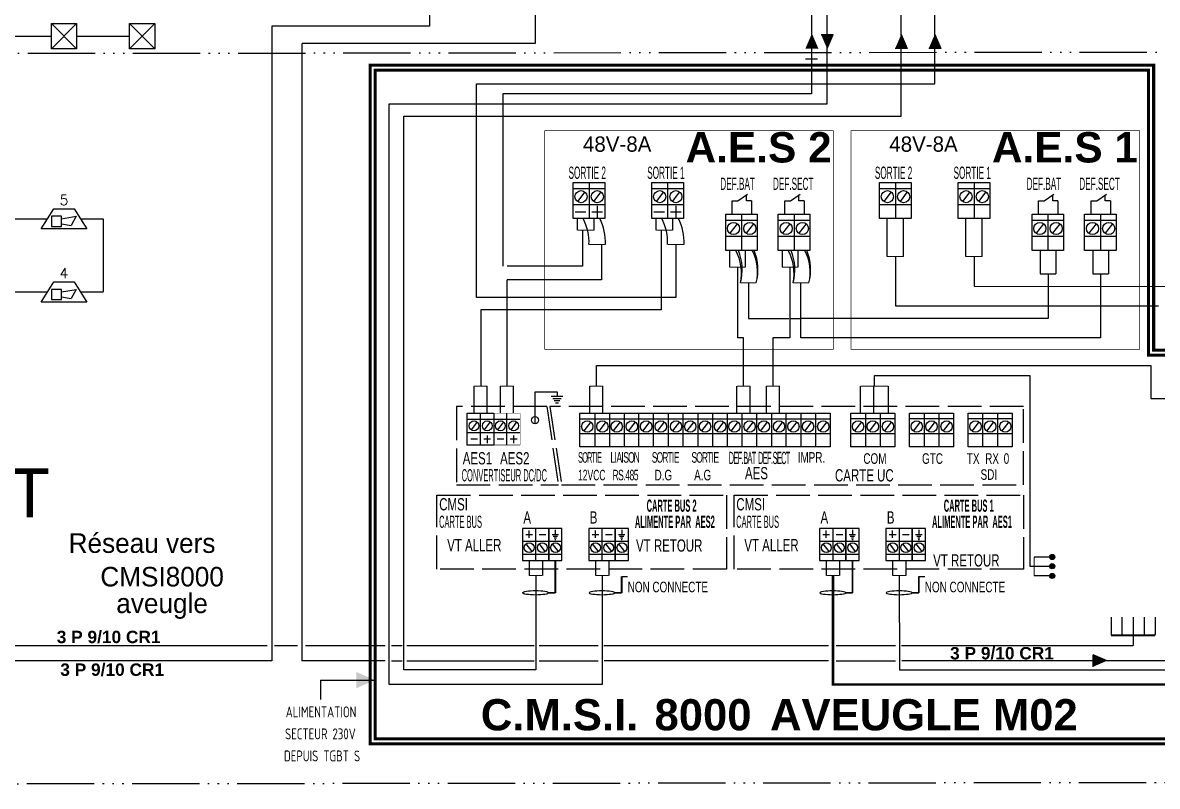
# Model space of a CAD drawing. Header units: millimetres. Extents: x 3366 to 4352, y -3415 to -2128.
# Drawn here: x 3796.2 to 3998.4, y -3415.1 to -3279 of the extents above; entities that cross this region are included whole.
import ezdxf
from ezdxf.enums import TextEntityAlignment as Align

# ---------------------------------------------------------------- set-up
doc = ezdxf.new("R2010")
doc.units = ezdxf.units.MM
for name, pattern in [('ACAD_ISO02W100', [15, 12, -3]), ('ACAD_ISO06W100', [37.5, 24, -3, 0.5, -3, 0.5, -3, 0.5, -3]), ('CACHE2', [4.7625, 3.175, -1.5875])]:
    doc.linetypes.add(name, pattern=pattern)
for name, color, linetype in [('JCC-ADRESSAGE', 6, 'Continuous'), ('JCC-ALARME GENERALE SELECTIVE', 3, 'Continuous'), ('JCC-CABLE1', 90, 'CABLE1'), ('JCC-CABLE3', 4, 'CABLE3'), ('JCC-CABLE7', 5, 'CABLE7'), ('JCC-FENETRE', 7, 'Continuous'), ('JCC-SYNOPTIQUE', 7, 'ACAD_ISO06W100')]:
    doc.layers.add(name, color=color, linetype=linetype)
doc.layers.add('JCC-DIFFUSEUR SONORE', color=3, linetype='Continuous', lineweight=25)
doc.styles.add('CABLE', font='isocp.shx')
doc.styles.add('JOHNSON', font='')
doc.styles.add('TEXTE', font='romans.shx')
doc.styles.get('JOHNSON').set_extended_font_data('Arial', bold=True)
doc.linetypes.add('CABLE1', pattern='A,3,-0.2,["/",Standard,S=1,R=0,X=0,Y=-0.5],-0.9', length=4.1)
doc.linetypes.add('CABLE3', pattern='A,3,-0.3,["*",Standard,S=1,R=0,X=0,Y=-0.5],-1', length=4.3)
doc.linetypes.add('CABLE7', pattern='A,3,-0.3,["+",Standard,S=1,R=0,X=0,Y=-0.5],-1', length=4.3)

# ---------------------------------------------------------------- blocks, each defined once
blk = doc.blocks.new('avsu')
for p, q in [((-4.5, -2), (-2, 2)), ((-0.48, 0), (2.43, 0.51)), ((2.43, 0.51), (1.4, -1.33)), ((2, 2), (4.5, -2)), ((-0.48, -1), (1.4, -1.33))]:
    blk.add_line(p, q)
blk.add_lwpolyline([(-2.48, -1.5), (-0.48, -1.5), (-0.48, 0.5), (-2.48, 0.5)], close=True)
for points in [[(-2, 2), (2, 2)], [(4.5, -2), (-4.5, -2)]]:
    blk.add_lwpolyline(points)
at = {"flags": 1}
for tag, p in [('SURVEILLANCE', (1.17, 7.79)), ('SYMB_GRAPH', (0.72, 6.62)), ('SYMB_VIC', (0, 3.98)), ('SYMB_VISIODEF', (-0.02, 1.29)), ('MODULE', (0.39, 1.29)), ('ADRESSE', (-0.02, -1.46)), ('METIER', (-1.67, -3.65)), ('VARIANTE', (-0.02, -8.71)), ('CENTRALE', (-0.3, -10.37)), ('POSITION', (0.86, -9.44)), ('TYPE', (0.68, -10.99))]:
    blk.add_attdef(tag, text='', height=2.5, dxfattribs=at).set_placement(p, align=Align.CENTER)
for tag, p in [('LIBELLE', (-0.02, 3.04)), ('LIBELLEZONE', (-0.02, -5.46))]:
    blk.add_attdef(tag, text='', height=2.5).set_placement(p, align=Align.CENTER)
blk = doc.blocks.new('alarme générale selective')
at = {"layer": 'JCC-ALARME GENERALE SELECTIVE', "color": 0}
for p, q in [((2.5, -2.5), (-2.5, 2.5)), ((-2.5, -2.5), (2.5, 2.5))]:
    blk.add_line(p, q, dxfattribs=at)
blk.add_lwpolyline([(-2.5, 2.5), (2.5, 2.5), (2.5, -2.5), (-2.5, -2.5)], close=True, dxfattribs=at)
at = {"layer": 'JCC-ADRESSAGE', "style": 'TEXTE'}
blk.add_attdef('ADRESSE', text='', height=3, dxfattribs=at).set_placement((0, 5), align=Align.MIDDLE)

msp = doc.modelspace()

# ---------------------------------------------------------------- hatches: boundary and pattern name
h = msp.add_hatch(color=30)
edge = h.paths.add_edge_path()
edge.add_arc((3979.71, -3374.23), 0.463, 0, 360)
h = msp.add_hatch(color=30)
edge = h.paths.add_edge_path()
edge.add_arc((3979.71, -3375.87), 0.463, 0, 360)
h = msp.add_hatch(color=30)
edge = h.paths.add_edge_path()
edge.add_arc((3979.71, -3377.6), 0.463, 0, 360)
msp.add_hatch(color=65).paths.add_polyline_path([(3989.48, -3392.72), (3986.99, -3391.65), (3986.99, -3393.8)])
at = {"layer": 'JCC-CABLE1'}
msp.add_hatch(color=256, dxfattribs=at).paths.add_polyline_path([(3936.8, -3281.08), (3935.72, -3283.57), (3937.87, -3283.57)])
at = {"layer": 'JCC-CABLE1', "linetype": 'ByBlock'}
msp.add_hatch(color=1, dxfattribs=at).paths.add_polyline_path([(3958.76, -3281.08), (3957.69, -3283.57), (3959.83, -3283.57)])
at = {"layer": 'JCC-CABLE3', "linetype": 'ByBlock'}
for points in [[(3939.58, -3283.57), (3940.66, -3281.08), (3938.51, -3281.08)], [(3952.79, -3281.08), (3951.71, -3283.57), (3953.86, -3283.57)]]:
    msp.add_hatch(color=256, dxfattribs=at).paths.add_polyline_path(points)
at = {"layer": 'JCC-CABLE7', "linetype": 'ByBlock'}
msp.add_hatch(color=256, dxfattribs=at).paths.add_polyline_path([(3859.02, -3396.18), (3855.67, -3394.73), (3855.67, -3397.63)])

# ---------------------------------------------------------------- linework, layer by layer
at = {"color": 65}
for p, q in [((3840.61, -3279.58), (3840.59, -3392.72)), ((3868.71, -3279.58), (3840.61, -3279.58)), ((3845.98, -3282.67), (3845.98, -3392.72)), ((3840.59, -3392.72), (3755.38, -3392.72)), ((3860.82, -3392.72), (3845.98, -3392.72)), ((3939.81, -3392.72), (3899.86, -3392.72)), ((4012.95, -3392.72), (3952.93, -3392.72)), ((3989.48, -3392.72), (3986.99, -3391.65)), ((3986.99, -3393.8), (3986.99, -3391.65))]:
    msp.add_line(p, q, dxfattribs=at)
at = {"color": 8}
for p, q in [((3897.15, -3307.44), (3897.15, -3313.89)), ((3911.16, -3307.44), (3911.16, -3313.89)), ((3951.75, -3307.44), (3951.75, -3313.89)), ((3965.77, -3307.44), (3965.77, -3313.89)), ((3894.34, -3308.52), (3899.96, -3308.52)), ((3896.38, -3309.12), (3895.08, -3310.84)), ((3899.28, -3309.12), (3897.97, -3310.84)), ((3908.35, -3308.52), (3913.98, -3308.52)), ((3910.4, -3309.12), (3909.09, -3310.84)), ((3913.29, -3309.12), (3911.99, -3310.84)), ((3948.94, -3308.52), (3954.56, -3308.52)), ((3950.98, -3309.12), (3949.68, -3310.84)), ((3953.88, -3309.12), (3952.58, -3310.84)), ((3962.96, -3308.52), (3968.58, -3308.52)), ((3965, -3309.12), (3963.7, -3310.84)), ((3967.9, -3309.12), (3966.59, -3310.84)), ((3899.96, -3311.42), (3894.34, -3311.42)), ((3898.62, -3311.6), (3898.62, -3313.76)), ((3913.98, -3311.42), (3908.35, -3311.42)), ((3912.63, -3311.6), (3912.63, -3313.76)), ((3954.56, -3311.42), (3948.94, -3311.42)), ((3968.58, -3311.42), (3962.96, -3311.42)), ((3894.71, -3312.67), (3896.61, -3312.67)), ((3897.67, -3312.68), (3899.56, -3312.68)), ((3908.73, -3312.67), (3910.62, -3312.67)), ((3911.69, -3312.68), (3913.58, -3312.68)), ((3921.51, -3314.19), (3927.13, -3314.19)), ((3924.32, -3313.12), (3924.32, -3319.57)), ((3930.89, -3314.19), (3936.51, -3314.19)), ((3933.7, -3313.12), (3933.7, -3319.57)), ((3976.11, -3314.19), (3981.74, -3314.19)), ((3978.92, -3313.12), (3978.92, -3319.57)), ((3985.49, -3314.19), (3991.11, -3314.19)), ((3988.3, -3313.12), (3988.3, -3319.57)), ((3923.56, -3314.8), (3922.25, -3316.51)), ((3926.45, -3314.8), (3925.15, -3316.51)), ((3932.93, -3314.8), (3931.63, -3316.51)), ((3935.83, -3314.8), (3934.52, -3316.51)), ((3978.16, -3314.8), (3976.85, -3316.51)), ((3981.05, -3314.8), (3979.75, -3316.51)), ((3987.53, -3314.8), (3986.23, -3316.51)), ((3990.43, -3314.8), (3989.13, -3316.51)), ((3927.13, -3317.1), (3921.51, -3317.1)), ((3936.51, -3317.1), (3930.89, -3317.1)), ((3981.74, -3317.1), (3976.11, -3317.1)), ((3991.11, -3317.1), (3985.49, -3317.1)), ((3887.53, -3350.46), (3887.53, -3344.79)), ((3887.53, -3344.79), (3891.45, -3344.79)), ((3891.45, -3344.79), (3891.45, -3345.55)), ((3890.43, -3345.55), (3892.46, -3345.55)), ((3890.69, -3345.94), (3892.21, -3345.94)), ((3890.94, -3346.34), (3891.96, -3346.34)), ((3891.2, -3346.74), (3891.7, -3346.74)), ((3877.81, -3354.27), (3877.81, -3348.58)), ((3882.52, -3354.27), (3882.52, -3348.58)), ((3895.54, -3348.58), (3940.14, -3348.58)), ((3898.16, -3348.58), (3898.16, -3354.6)), ((3903.41, -3348.58), (3903.41, -3354.6)), ((3911.28, -3348.58), (3911.28, -3354.6)), ((3919.15, -3348.58), (3919.15, -3354.6)), ((3924.4, -3348.58), (3924.4, -3354.6)), ((3929.65, -3348.58), (3929.65, -3354.6)), ((3937.52, -3348.58), (3937.52, -3354.6)), ((3949.05, -3348.58), (3949.05, -3354.6)), ((3959.51, -3348.58), (3959.51, -3354.6)), ((3969.97, -3348.58), (3969.97, -3354.6)), ((3875.46, -3349.67), (3884.87, -3349.67)), ((3877.19, -3350.15), (3876.13, -3351.54)), ((3879.54, -3350.15), (3878.49, -3351.54)), ((3881.89, -3350.15), (3880.84, -3351.54)), ((3884.24, -3350.15), (3883.19, -3351.54)), ((3895.54, -3349.58), (3940.14, -3349.58)), ((3897.45, -3350.15), (3896.23, -3351.75)), ((3900.15, -3350.15), (3898.93, -3351.75)), ((3902.69, -3350.15), (3901.48, -3351.75)), ((3905.4, -3350.15), (3904.18, -3351.75)), ((3907.94, -3350.15), (3906.72, -3351.75)), ((3910.56, -3350.15), (3909.35, -3351.75)), ((3913.27, -3350.15), (3912.05, -3351.75)), ((3915.81, -3350.15), (3914.6, -3351.75)), ((3918.44, -3350.15), (3917.22, -3351.75)), ((3921.14, -3350.15), (3919.92, -3351.75)), ((3923.68, -3350.15), (3922.47, -3351.75)), ((3926.39, -3350.15), (3925.17, -3351.75)), ((3928.93, -3350.15), (3927.71, -3351.75)), ((3931.63, -3350.15), (3930.42, -3351.75)), ((3934.18, -3350.15), (3932.96, -3351.75)), ((3936.8, -3350.15), (3935.59, -3351.75)), ((3939.51, -3350.15), (3938.29, -3351.75)), ((3951.67, -3349.58), (3943.8, -3349.58)), ((3945.71, -3350.15), (3944.49, -3351.75)), ((3948.33, -3350.15), (3947.12, -3351.75)), ((3951.04, -3350.15), (3949.82, -3351.75)), ((3962.13, -3349.58), (3954.26, -3349.58)), ((3956.17, -3350.15), (3954.96, -3351.75)), ((3958.8, -3350.15), (3957.58, -3351.75)), ((3961.5, -3350.15), (3960.28, -3351.75)), ((3972.6, -3349.58), (3964.73, -3349.58)), ((3966.63, -3350.15), (3965.42, -3351.75)), ((3969.26, -3350.15), (3968.04, -3351.75)), ((3971.96, -3350.15), (3970.74, -3351.75)), ((3875.46, -3352.01), (3884.87, -3352.01)), ((3879.02, -3352.57), (3879.02, -3353.94)), ((3883.72, -3352.57), (3883.72, -3353.94)), ((3940.14, -3352.29), (3895.54, -3352.29)), ((3951.67, -3352.29), (3943.8, -3352.29)), ((3962.13, -3352.29), (3954.26, -3352.29)), ((3972.6, -3352.29), (3964.73, -3352.29)), ((3876.07, -3353.17), (3877.27, -3353.17)), ((3878.42, -3353.17), (3879.62, -3353.17)), ((3880.77, -3353.17), (3881.97, -3353.17)), ((3883.12, -3353.17), (3884.32, -3353.17)), ((3887.63, -3369.13), (3887.63, -3374.82)), ((3899.46, -3369.13), (3899.46, -3374.82)), ((3940.59, -3369.13), (3940.59, -3374.82)), ((3952.42, -3369.13), (3952.42, -3374.82)), ((3885.89, -3370.24), (3887.08, -3370.24)), ((3886.49, -3370.83), (3886.49, -3369.47)), ((3888.24, -3370.24), (3889.43, -3370.24)), ((3890.57, -3370.24), (3891.72, -3370.24)), ((3890.76, -3370.53), (3891.53, -3370.53)), ((3890.95, -3370.83), (3891.34, -3370.83)), ((3891.05, -3371.13), (3891.25, -3371.13)), ((3891.14, -3369.37), (3891.14, -3370.24)), ((3897.72, -3370.24), (3898.91, -3370.24)), ((3898.31, -3370.83), (3898.31, -3369.47)), ((3900.07, -3370.24), (3901.26, -3370.24)), ((3902.4, -3370.24), (3903.54, -3370.24)), ((3902.59, -3370.53), (3903.35, -3370.53)), ((3902.78, -3370.83), (3903.16, -3370.83)), ((3902.87, -3371.13), (3903.08, -3371.13)), ((3902.97, -3369.37), (3902.97, -3370.24)), ((3938.85, -3370.24), (3940.04, -3370.24)), ((3939.44, -3370.83), (3939.44, -3369.47)), ((3941.2, -3370.24), (3942.39, -3370.24)), ((3943.53, -3370.24), (3944.67, -3370.24)), ((3943.72, -3370.53), (3944.48, -3370.53)), ((3943.91, -3370.83), (3944.29, -3370.83)), ((3944, -3371.13), (3944.21, -3371.13)), ((3944.1, -3369.37), (3944.1, -3370.24)), ((3950.67, -3370.24), (3951.87, -3370.24)), ((3951.27, -3370.83), (3951.27, -3369.47)), ((3953.02, -3370.24), (3954.22, -3370.24)), ((3955.36, -3370.24), (3956.5, -3370.24)), ((3955.55, -3370.53), (3956.31, -3370.53)), ((3955.74, -3370.83), (3956.12, -3370.83)), ((3955.83, -3371.13), (3956.04, -3371.13)), ((3955.93, -3369.37), (3955.93, -3370.24)), ((3885.28, -3371.39), (3892.33, -3371.39)), ((3887.01, -3373.26), (3885.95, -3371.87)), ((3889.36, -3373.26), (3888.3, -3371.87)), ((3891.71, -3373.26), (3890.65, -3371.87)), ((3897.11, -3371.39), (3904.16, -3371.39)), ((3898.84, -3373.26), (3897.78, -3371.87)), ((3901.19, -3373.26), (3900.13, -3371.87)), ((3903.54, -3373.26), (3902.48, -3371.87)), ((3938.24, -3371.39), (3945.29, -3371.39)), ((3939.97, -3373.26), (3938.91, -3371.87)), ((3942.32, -3373.26), (3941.26, -3371.87)), ((3944.67, -3373.26), (3943.61, -3371.87)), ((3950.07, -3371.39), (3957.12, -3371.39)), ((3951.8, -3373.26), (3950.74, -3371.87)), ((3954.15, -3373.26), (3953.09, -3371.87)), ((3956.5, -3373.26), (3955.44, -3371.87)), ((3885.28, -3373.73), (3892.33, -3373.73)), ((3897.11, -3373.73), (3904.16, -3373.73)), ((3938.24, -3373.73), (3945.29, -3373.73)), ((3950.07, -3373.73), (3957.12, -3373.73))]:
    msp.add_line(p, q, dxfattribs=at)
at = {"color": 8, "linetype": 'ACAD_ISO02W100'}
for p, q in [((3923.69, -3310.71), (3925.4, -3309.51)), ((3925.19, -3310.71), (3925.19, -3309.63)), ((3933.06, -3310.71), (3934.78, -3309.51)), ((3934.57, -3310.71), (3934.57, -3309.63)), ((3978.29, -3310.71), (3980.01, -3309.51)), ((3979.79, -3310.71), (3979.79, -3309.63)), ((3987.67, -3310.71), (3989.38, -3309.51)), ((3989.17, -3310.71), (3989.17, -3309.63)), ((3922.65, -3313.12), (3922.65, -3310.71)), ((3922.65, -3310.71), (3923.69, -3310.71)), ((3926.1, -3310.71), (3925.19, -3310.71)), ((3926.1, -3310.71), (3926.1, -3313.12)), ((3932.03, -3313.12), (3932.03, -3310.71)), ((3932.03, -3310.71), (3933.06, -3310.71)), ((3935.48, -3310.71), (3934.57, -3310.71)), ((3935.48, -3310.71), (3935.48, -3313.12)), ((3977.26, -3313.12), (3977.26, -3310.71)), ((3977.26, -3310.71), (3978.29, -3310.71)), ((3980.71, -3310.71), (3979.79, -3310.71)), ((3980.71, -3310.71), (3980.71, -3313.12)), ((3986.63, -3313.12), (3986.63, -3310.71)), ((3986.63, -3310.71), (3987.67, -3310.71)), ((3990.08, -3310.71), (3989.17, -3310.71)), ((3990.08, -3310.71), (3990.08, -3313.12))]:
    msp.add_line(p, q, dxfattribs=at)
at = {"color": 5}
for p, q in [((3922.19, -3319.57), (3922.19, -3322.53)), ((3925, -3319.57), (3925, -3322.53)), ((3931.56, -3319.57), (3931.56, -3322.53)), ((3934.38, -3319.57), (3934.38, -3322.53)), ((3977.56, -3319.57), (3977.56, -3323.76)), ((3980.37, -3319.57), (3980.37, -3323.76)), ((3986.93, -3319.57), (3986.93, -3323.76)), ((3989.75, -3319.57), (3989.75, -3323.76))]:
    msp.add_line(p, q, dxfattribs=at)
at = {"color": 8, "linetype": 'ACAD_ISO02W100', "ltscale": 0.5}
msp.add_line((3889.62, -3347.39), (3891.71, -3361.38), dxfattribs=at)
at = {"color": 65}
for points in [[(3887.53, -3270.45), (3887.53, -3282.67), (3846, -3282.67)], [(3868.68, -3270.45), (3868.71, -3279.58)], [(3990.19, -3384.94), (3990.19, -3388.18)], [(3992.14, -3384.94), (3992.14, -3388.18)], [(3994.13, -3384.94), (3994.13, -3390)], [(3996.09, -3384.94), (3996.09, -3388.18)], [(3998.04, -3384.94), (3998.04, -3388.18)], [(3755.46, -3390), (3839.81, -3390)], [(3841.12, -3390), (3845.22, -3390)], [(3846.62, -3390), (3860.82, -3390)], [(3861.97, -3390), (3863.83, -3390)], [(3864.67, -3390), (3887.35, -3390)], [(3888.26, -3390), (3898.81, -3390)], [(3899.79, -3390), (3939.85, -3390)], [(3941.21, -3390), (3951.77, -3390)], [(3952.85, -3390), (3994.13, -3390)], [(3861.97, -3392.72), (3863.83, -3392.72)], [(3864.67, -3392.72), (3887.35, -3392.72)], [(3888.26, -3392.72), (3898.81, -3392.72)], [(3941.21, -3392.72), (3951.77, -3392.72)]]:
    msp.add_lwpolyline(points, dxfattribs=at)
at = {"color": 116, "linetype": 'ACAD_ISO02W100', "true_color": 0x01793d, "const_width": 0.54}
msp.add_lwpolyline([(4017.71, -3337.35), (4088.89, -3337.35), (4088.89, -3407.54), (3858.12, -3407.54), (3858.12, -3286.54), (3997.79, -3286.54), (3997.79, -3337.35), (4015.61, -3337.35)], dxfattribs=at)
at = {"const_width": 0.54}
msp.add_lwpolyline([(4088.04, -3338.25), (4087.73, -3406.64), (3859.02, -3406.64), (3859.02, -3287.44), (3996.89, -3287.44), (3996.89, -3338.25), (4088.04, -3338.25)], dxfattribs=at)
at = {"const_width": 0.109}
for points in [[(3889.25, -3337.22), (3940.68, -3337.22), (3940.68, -3298.2), (3889.25, -3298.2)], [(3943.86, -3337.22), (3995.28, -3337.22), (3995.28, -3298.2), (3943.86, -3298.2)]]:
    msp.add_lwpolyline(points, close=True, dxfattribs=at)
at = {"color": 8}
for points in [[(3894.34, -3307.44), (3899.96, -3307.44), (3899.96, -3313.89), (3894.34, -3313.89)], [(3908.35, -3307.44), (3913.98, -3307.44), (3913.98, -3313.89), (3908.35, -3313.89)], [(3948.94, -3307.44), (3954.56, -3307.44), (3954.56, -3313.89), (3948.94, -3313.89)], [(3962.96, -3307.44), (3968.58, -3307.44), (3968.58, -3313.89), (3962.96, -3313.89)], [(3921.51, -3313.12), (3927.13, -3313.12), (3927.13, -3319.57), (3921.51, -3319.57)], [(3930.89, -3313.12), (3936.51, -3313.12), (3936.51, -3319.57), (3930.89, -3319.57)], [(3976.11, -3313.12), (3981.74, -3313.12), (3981.74, -3319.57), (3976.11, -3319.57)], [(3985.49, -3313.12), (3991.11, -3313.12), (3991.11, -3319.57), (3985.49, -3319.57)], [(3875.46, -3348.58), (3880.16, -3348.58), (3880.16, -3354.27), (3875.46, -3354.27)], [(3885.28, -3374.82), (3889.98, -3374.82), (3889.98, -3369.13), (3885.28, -3369.13)], [(3897.11, -3374.82), (3901.81, -3374.82), (3901.81, -3369.13), (3897.11, -3369.13)], [(3938.24, -3374.82), (3942.94, -3374.82), (3942.94, -3369.13), (3938.24, -3369.13)], [(3950.07, -3374.82), (3954.77, -3374.82), (3954.77, -3369.13), (3950.07, -3369.13)]]:
    msp.add_lwpolyline(points, close=True, dxfattribs=at)
at = {"color": 5, "const_width": 0.18}
for points in [[(3925, -3322.53), (3922.19, -3322.53)], [(3934.38, -3322.53), (3931.56, -3322.53)], [(3924.15, -3325.36), (3926.96, -3325.36)], [(3933.52, -3325.36), (3936.33, -3325.36)], [(3925.87, -3343.75), (3923.52, -3343.75)], [(3931.12, -3343.75), (3928.77, -3343.75)]]:
    msp.add_lwpolyline(points, dxfattribs=at)
at = {"color": 5}
for points in [[(3923.59, -3322.53), (3923.59, -3335.13)], [(3932.97, -3322.53), (3932.97, -3335.13), (3929.94, -3335.13), (3929.94, -3343.75)], [(3988.34, -3323.76), (3988.34, -3335.13), (3934.93, -3335.13), (3934.93, -3325.36)], [(3978.96, -3323.76), (3978.96, -3331.69), (3935.05, -3331.69)], [(3977.56, -3323.76), (3980.37, -3323.76)], [(3986.93, -3323.76), (3989.75, -3323.76)], [(3925.55, -3325.36), (3925.55, -3331.69)], [(3925.55, -3331.69), (3932.78, -3331.69)], [(3933.13, -3331.69), (3934.77, -3331.69)], [(3924.7, -3343.75), (3924.7, -3335.13), (3923.59, -3335.13)], [(3923.52, -3348.58), (3923.52, -3343.75)], [(3925.87, -3348.58), (3925.87, -3343.75)], [(3928.77, -3348.58), (3928.77, -3343.75)], [(3931.12, -3348.58), (3931.12, -3343.75)]]:
    msp.add_lwpolyline(points, dxfattribs=at)
at = {"color": 1, "linetype": 'CACHE2', "const_width": 0.45}
msp.add_lwpolyline([(3940.64, -3377.5), (3940.64, -3396.95), (4047.67, -3396.95), (4047.67, -3342.3), (4047.67, -3342.3), (4047.67, -3332.73)], dxfattribs=at)
at = {"color": 30}
for points in [[(3898.46, -3343.75), (3898.46, -3340.09), (3997.29, -3340.09), (3997.29, -3345.96), (4044.02, -3345.96), (4044.02, -3370.21), (4041.83, -3370.21)], [(3948.03, -3343.75), (3948.03, -3341.89), (3975.72, -3341.89), (3975.72, -3375.87), (3979.71, -3375.87)], [(3897.28, -3348.58), (3897.28, -3343.75)], [(3899.63, -3348.58), (3899.63, -3343.75)], [(3945.55, -3348.58), (3945.55, -3343.75)], [(3947.9, -3348.58), (3947.9, -3343.75)], [(3950.52, -3348.58), (3950.52, -3343.75)], [(3979.71, -3374.23), (3976.5, -3374.23)], [(3979.71, -3377.6), (3976.5, -3377.6)]]:
    msp.add_lwpolyline(points, dxfattribs=at)
at = {"color": 30, "const_width": 0.18}
for points in [[(3899.63, -3343.75), (3897.28, -3343.75)], [(3950.52, -3343.75), (3945.55, -3343.75)], [(3976.5, -3374.23), (3976.5, -3377.6)]]:
    msp.add_lwpolyline(points, dxfattribs=at)
at = {"color": 8, "linetype": 'ACAD_ISO02W100', "ltscale": 0.5}
for points in [[(3889.62, -3347.39), (3873.56, -3347.39), (3873.56, -3361.38), (3891.71, -3361.38)], [(3890.17, -3347.39), (3892.26, -3361.38), (3974.58, -3361.38), (3974.58, -3347.39), (3890.17, -3347.39)]]:
    msp.add_lwpolyline(points, dxfattribs=at)
at = {"color": 8}
for points in [[(3884.87, -3348.58, 0.0945, 0.0945, 0), (3875.46, -3348.58, 0.0945, 0.0945, 0), (3875.46, -3354.27, 0, 0, 0)], [(3880.16, -3354.27, 0.0943, 0.0943, 0), (3880.16, -3348.58, 0.0943, 0.0943, 0)], [(3940.14, -3354.6, 0.0945, 0.0945, 0), (3895.54, -3354.6, 0.0943, 0.0943, 0), (3895.54, -3348.58, 0.0943, 0.0943, 0)], [(3895.54, -3348.58, 0.0945, 0.0945, 0), (3940.14, -3348.58, 0, 0, 0)], [(3875.46, -3354.27, 0.0945, 0.0945, 0), (3884.87, -3354.27, 0, 0, 0)]]:
    msp.add_lwpolyline(points, format="xyseb", dxfattribs=at)
at = {"color": 8, "const_width": 0.0943}
for points in [[(3884.87, -3348.58), (3884.87, -3354.27)], [(3900.78, -3348.58), (3900.78, -3354.6)], [(3906.03, -3348.58), (3906.03, -3354.6)], [(3913.9, -3348.58), (3913.9, -3354.6)], [(3921.77, -3348.58), (3921.77, -3354.6)], [(3927.02, -3348.58), (3927.02, -3354.6)], [(3932.27, -3348.58), (3932.27, -3354.6)], [(3940.14, -3348.58), (3940.14, -3354.6)], [(3964.73, -3348.58), (3964.73, -3354.6)], [(3964.73, -3348.58), (3972.6, -3348.58)], [(3972.6, -3348.58), (3972.6, -3354.6)], [(3972.6, -3354.6), (3964.73, -3354.6)]]:
    msp.add_lwpolyline(points, dxfattribs=at)
at = {"color": 8}
for points in [[(3940.14, -3354.6), (3895.54, -3354.6), (3895.54, -3348.58)], [(3900.78, -3348.58), (3900.78, -3354.6)], [(3906.03, -3354.6), (3906.03, -3348.58)], [(3908.66, -3354.6), (3908.66, -3348.58)], [(3913.9, -3348.58), (3913.9, -3354.6)], [(3916.53, -3348.58), (3916.53, -3354.6)], [(3921.77, -3348.58), (3921.77, -3354.6)], [(3927.02, -3348.58), (3927.02, -3354.6)], [(3932.27, -3354.6), (3932.27, -3348.58)], [(3934.89, -3348.58), (3934.89, -3354.6)], [(3940.14, -3348.58), (3940.14, -3354.6)], [(3951.67, -3354.6), (3943.8, -3354.6), (3943.8, -3348.58), (3951.67, -3348.58)], [(3946.43, -3348.58), (3946.43, -3354.6)], [(3951.67, -3348.58), (3951.67, -3354.6)], [(3962.13, -3354.6), (3954.26, -3354.6), (3954.26, -3348.58), (3962.13, -3348.58)], [(3956.89, -3348.58), (3956.89, -3354.6)], [(3962.13, -3348.58), (3962.13, -3354.6)], [(3972.6, -3354.6), (3964.73, -3354.6), (3964.73, -3348.58), (3972.6, -3348.58)], [(3967.35, -3354.6), (3967.35, -3348.58)], [(3972.6, -3348.58), (3972.6, -3354.6)], [(3891.16, -3374.82), (3891.16, -3380.61), (3889.95, -3380.61)], [(3944.11, -3374.82), (3944.11, -3380.61), (3942.91, -3380.61)], [(3902.99, -3377.72), (3902.99, -3380.61), (3901.78, -3380.61)], [(3902.99, -3377.72), (3904.03, -3377.72)], [(3955.94, -3377.72), (3955.94, -3380.61), (3954.74, -3380.61)], [(3955.94, -3377.72), (3956.99, -3377.72)]]:
    msp.add_lwpolyline(points, dxfattribs=at)
at = {"color": 8, "const_width": 0.0943}
for points in [[(3943.8, -3348.58), (3951.67, -3348.58), (3951.67, -3354.6), (3943.8, -3354.6)], [(3954.26, -3348.58), (3962.13, -3348.58), (3962.13, -3354.6), (3954.26, -3354.6)]]:
    msp.add_lwpolyline(points, close=True, dxfattribs=at)
at = {"color": 8, "linetype": 'ACAD_ISO02W100', "ltscale": 0.5}
msp.add_lwpolyline([(3870.05, -3363.21), (3921.63, -3363.21), (3921.63, -3376.4), (3870.05, -3376.4)], close=True, dxfattribs=at)
at = {"color": 9, "linetype": 'ACAD_ISO02W100', "ltscale": 0.5}
msp.add_lwpolyline([(3923.01, -3363.21), (3974.58, -3363.21), (3974.58, -3376.4), (3923.01, -3376.4)], close=True, dxfattribs=at)
at = {"color": 8, "linetype": 'ACAD_ISO02W100'}
for points in [[(3889.98, -3374.82), (3892.33, -3374.82), (3892.33, -3369.13), (3889.98, -3369.13)], [(3901.81, -3374.82), (3904.16, -3374.82), (3904.16, -3369.13), (3901.81, -3369.13)], [(3942.94, -3374.82), (3945.29, -3374.82), (3945.29, -3369.13), (3942.94, -3369.13)], [(3954.77, -3374.82), (3957.12, -3374.82), (3957.12, -3369.13), (3954.77, -3369.13)]]:
    msp.add_lwpolyline(points, close=True, dxfattribs=at)
at = {"color": 65, "const_width": 0.374}
msp.add_lwpolyline([(3990.19, -3388.18), (3998.04, -3388.18)], dxfattribs=at)
at = {"color": 8}
for centre, radius in [((3895.73, -3309.98), 1.08), ((3898.63, -3309.98), 1.08), ((3909.75, -3309.98), 1.08), ((3912.64, -3309.98), 1.08), ((3950.33, -3309.98), 1.08), ((3953.23, -3309.98), 1.08), ((3964.35, -3309.98), 1.08), ((3967.25, -3309.98), 1.08), ((3922.9, -3315.66), 1.08), ((3925.8, -3315.66), 1.08), ((3932.28, -3315.66), 1.08), ((3935.18, -3315.66), 1.08), ((3977.51, -3315.66), 1.08), ((3980.4, -3315.66), 1.08), ((3986.88, -3315.66), 1.08), ((3989.78, -3315.66), 1.08), ((3876.66, -3350.84), 0.874), ((3879.01, -3350.84), 0.874), ((3881.36, -3350.84), 0.874), ((3883.71, -3350.84), 0.874), ((3887.53, -3349.83), 0.631), ((3896.84, -3350.95), 1.01), ((3899.54, -3350.95), 1.01), ((3902.08, -3350.95), 1.01), ((3904.79, -3350.95), 1.01), ((3907.33, -3350.95), 1.01), ((3909.96, -3350.95), 1.01), ((3912.66, -3350.95), 1.01), ((3915.2, -3350.95), 1.01), ((3917.83, -3350.95), 1.01), ((3920.53, -3350.95), 1.01), ((3923.07, -3350.95), 1.01), ((3925.78, -3350.95), 1.01), ((3928.32, -3350.95), 1.01), ((3931.03, -3350.95), 1.01), ((3933.57, -3350.95), 1.01), ((3936.19, -3350.95), 1.01), ((3938.9, -3350.95), 1.01), ((3945.1, -3350.95), 1.01), ((3947.73, -3350.95), 1.01), ((3950.43, -3350.95), 1.01), ((3955.56, -3350.95), 1.01), ((3958.19, -3350.95), 1.01), ((3960.89, -3350.95), 1.01), ((3966.03, -3350.95), 1.01), ((3968.65, -3350.95), 1.01), ((3971.35, -3350.95), 1.01), ((3886.48, -3372.56), 0.874), ((3888.83, -3372.56), 0.874), ((3891.18, -3372.56), 0.874), ((3898.31, -3372.56), 0.874), ((3900.66, -3372.56), 0.874), ((3903.01, -3372.56), 0.874), ((3939.44, -3372.56), 0.874), ((3941.79, -3372.56), 0.874), ((3944.14, -3372.56), 0.874), ((3951.27, -3372.56), 0.874), ((3953.62, -3372.56), 0.874), ((3955.97, -3372.56), 0.874)]:
    msp.add_circle(centre, radius, dxfattribs=at)
at = {"color": 30}
for centre in [(3979.71, -3374.23), (3979.71, -3375.87), (3979.71, -3377.6)]:
    msp.add_circle(centre, 0.463, dxfattribs=at)
at = {"color": 5}
for centre, radius, start, end in [((3915.61, -3323.66), 8.71, 348.7544, 28.0245), ((3919.31, -3323.38), 7.9, 345.4938, 28.8315), ((3924.98, -3323.66), 8.71, 348.7544, 28.0245), ((3928.69, -3323.38), 7.9, 345.4938, 28.8315)]:
    msp.add_arc(centre, radius, start, end, dxfattribs=at)
at = {"color": 8}
for centre in [(3887.64, -3380.61), (3899.47, -3380.61), (3940.59, -3380.61), (3952.42, -3380.61)]:
    msp.add_ellipse(centre, major_axis=(2.31, 0), ratio=0.170326, dxfattribs=at)
at = {"layer": 'JCC-CABLE1', "color": 1}
for p, q in [((3958.76, -3289.86), (3958.76, -3084.87)), ((3964.3, -3320.64), (3964.3, -3313.89)), ((3967.24, -3320.64), (3967.24, -3313.89))]:
    msp.add_line(p, q, dxfattribs=at)
at = {"layer": 'JCC-CABLE1'}
for p, q in [((3792.82, -3281.36), (3801.32, -3281.36)), ((3805.82, -3281.36), (3815.27, -3281.36)), ((3936.8, -3281.08), (3937.87, -3283.57)), ((3937.87, -3285.47), (3935.72, -3285.47)), ((3792.54, -3313.92), (3800.64, -3313.92)), ((3950.28, -3320.64), (3950.28, -3313.89)), ((3953.22, -3320.64), (3953.22, -3313.89)), ((3792.54, -3326.96), (3800.64, -3326.96)), ((3806.49, -3326.96), (3810.54, -3326.96))]:
    msp.add_line(p, q, dxfattribs=at)
at = {"layer": 'JCC-CABLE1', "color": 1, "linetype": 'ByBlock'}
for p, q in [((3958.76, -3281.08), (3959.83, -3283.57)), ((3959.83, -3283.57), (3957.69, -3283.57))]:
    msp.add_line(p, q, dxfattribs=at)
at = {"layer": 'JCC-CABLE1'}
for points in [[(3936.8, -2343.32), (3936.8, -3291.65), (3881.77, -3291.65), (3881.77, -3322.38)], [(3806.49, -3313.92), (3810.54, -3313.92), (3810.54, -3326.96)], [(3895.12, -3315.95), (3895.12, -3313.89)], [(3898.06, -3315.95), (3898.06, -3313.89)], [(3895.99, -3315.95), (3895.99, -3322.38), (3882.54, -3322.38)], [(3899.38, -3318.5), (3899.38, -3324.78), (3882.54, -3324.78)], [(3951.75, -3320.64), (3951.75, -3329.42), (3998.65, -3329.42)], [(3882.54, -3343.75), (3882.54, -3324.78)], [(3881.36, -3348.58), (3881.36, -3343.75)], [(3883.71, -3348.58), (3883.71, -3343.75)]]:
    msp.add_lwpolyline(points, dxfattribs=at)
at = {"layer": 'JCC-CABLE1', "color": 1}
for points in [[(3912.63, -3318.5), (3912.63, -3327.94), (3877.07, -3327.94), (3877.07, -3289.86), (3958.76, -3289.86)], [(3965.77, -3320.64), (3965.77, -3325.96), (4012.93, -3326), (4012.93, -3297.91)], [(3909.14, -3315.95), (3909.14, -3313.89)], [(3912.07, -3315.95), (3912.07, -3313.89)], [(3910.01, -3315.95), (3910.01, -3330.15), (3877.84, -3330.15), (3877.84, -3343.75)], [(3876.66, -3348.58), (3876.66, -3343.75)], [(3879.01, -3348.58), (3879.01, -3343.75)]]:
    msp.add_lwpolyline(points, dxfattribs=at)
at = {"layer": 'JCC-CABLE1', "const_width": 0.18}
for points in [[(3898.06, -3315.95), (3895.12, -3315.95)], [(3900.08, -3318.5), (3897.15, -3318.5)], [(3953.22, -3320.64), (3950.28, -3320.64)]]:
    msp.add_lwpolyline(points, dxfattribs=at)
at = {"layer": 'JCC-CABLE1', "color": 1, "const_width": 0.18}
for points in [[(3912.07, -3315.95), (3909.14, -3315.95)], [(3914.1, -3318.5), (3911.16, -3318.5)], [(3967.24, -3320.64), (3964.3, -3320.64)], [(3879.01, -3343.75), (3876.66, -3343.75)]]:
    msp.add_lwpolyline(points, dxfattribs=at)
at = {"layer": 'JCC-CABLE1', "color": 3, "const_width": 0.18}
msp.add_lwpolyline([(3883.71, -3343.75), (3881.36, -3343.75)], dxfattribs=at)
at = {"layer": 'JCC-CABLE1'}
for centre in [(3888.15, -3318.09), (3891.09, -3318.09)]:
    msp.add_arc(centre, 9, 357.4, 27.7661, dxfattribs=at)
at = {"layer": 'JCC-CABLE1', "color": 1}
for centre in [(3902.17, -3318.09), (3905.11, -3318.09)]:
    msp.add_arc(centre, 9, 357.4, 27.7661, dxfattribs=at)
at = {"layer": 'JCC-CABLE3', "linetype": 'ByBlock'}
for p, q in [((3938.51, -3281.08), (3940.66, -3281.08)), ((3939.58, -3283.57), (3940.66, -3281.08)), ((3952.79, -3281.08), (3953.86, -3283.57)), ((3953.86, -3283.57), (3951.71, -3283.57))]:
    msp.add_line(p, q, dxfattribs=at)
at = {"layer": 'JCC-CABLE3'}
for points in [[(3899.48, -3377.5), (3899.48, -3396.94), (3861.52, -3396.94), (3861.52, -3293.43), (3939.58, -3293.43), (3939.58, -2346.11)], [(3887.65, -3377.5), (3887.65, -3394.33), (3864.13, -3394.33), (3864.13, -3295.64), (3952.79, -3295.64), (3952.79, -3078.9)], [(3952.47, -3394.33), (4046.02, -3394.33), (4046.02, -3344.01), (4000.78, -3344.01)], [(3886.48, -3374.81), (3886.48, -3377.5)], [(3888.83, -3374.81), (3888.83, -3377.5)], [(3898.31, -3374.81), (3898.31, -3377.5)], [(3900.66, -3374.81), (3900.66, -3377.5)], [(3939.44, -3374.81), (3939.44, -3377.5)], [(3941.79, -3374.81), (3941.79, -3377.5)], [(3951.27, -3374.81), (3951.27, -3377.5)], [(3953.62, -3374.81), (3953.62, -3377.5)], [(3952.44, -3377.5), (3952.47, -3394.33)]]:
    msp.add_lwpolyline(points, dxfattribs=at)
at = {"layer": 'JCC-CABLE3', "const_width": 0.18}
for points in [[(3886.48, -3377.5), (3888.83, -3377.5)], [(3898.31, -3377.5), (3900.66, -3377.5)], [(3939.44, -3377.5), (3941.79, -3377.5)], [(3951.27, -3377.5), (3953.62, -3377.5)]]:
    msp.add_lwpolyline(points, dxfattribs=at)
at = {"layer": 'JCC-CABLE7'}
msp.add_line((3849.27, -3396.18), (3849.27, -3399.62), dxfattribs=at)
msp.add_lwpolyline([(3849.27, -3396.18), (3859.02, -3396.18)], dxfattribs=at)
at = {"layer": 'JCC-FENETRE'}
for p, q in [((3891.13, -3380.61), (3891.13, -3374.82)), ((3944.09, -3380.61), (3944.09, -3374.82)), ((3902.96, -3380.61), (3902.96, -3377.72)), ((3955.92, -3380.61), (3955.92, -3377.72)), ((3889.95, -3380.61), (3891.13, -3380.61)), ((3901.78, -3380.61), (3902.96, -3380.61)), ((3942.91, -3380.61), (3944.09, -3380.61)), ((3954.74, -3380.61), (3955.92, -3380.61))]:
    msp.add_line(p, q, dxfattribs=at)
at = {"layer": 'JCC-FENETRE', "color": 5}
for centre in [(3915.32, -3323.01), (3918.13, -3323.01), (3924.7, -3323.01), (3927.51, -3323.01)]:
    msp.add_arc(centre, 9.14, 345.0758, 22.0964, dxfattribs=at)
at = {"layer": 'JCC-SYNOPTIQUE', "color": 0, "ltscale": 0.5}
for p, q in [((3365.85, -3284.89), (4351.59, -3283.81)), ((3365.71, -3415.11), (4351.59, -3414.03))]:
    msp.add_line(p, q, dxfattribs=at)

# ---------------------------------------------------------------- block references
at = {"layer": 'JCC-ALARME GENERALE SELECTIVE', "lineweight": 0, "xscale": 0.9, "yscale": 0.9, "zscale": 0.9}
for p in [(3803.57, -3281.36), (3817.52, -3281.36)]:
    msp.add_blockref('alarme générale selective', p, dxfattribs=at)
at = {"layer": 'JCC-DIFFUSEUR SONORE', "xscale": 0.9, "yscale": 0.9, "zscale": 0.09000000000000001}
for p in [(3803.57, -3313.92), (3803.57, -3326.96)]:
    msp.add_blockref('avsu', p, dxfattribs=at)

# ---------------------------------------------------------------- texts
at = {"style": 'JOHNSON'}
for s, height, p in [('A.E.S 2', 5.408, (3927.38, -3301.18)), ('A.E.S 1', 5.408, (3981.98, -3301.18)), ('C.M.S.I.', 5.563, (3891.9, -3402.35)), ('8000', 5.563, (3917.47, -3402.35)), ('AVEUGLE M02', 5.5634, (3956.84, -3402.35))]:
    msp.add_text(s, height=height, dxfattribs=at).set_placement(p, align=Align.MIDDLE_CENTER)
at = {"color": 116, "true_color": 0x01793d}
msp.add_text('OUEST', height=8.712, dxfattribs=at).set_placement((3780.98, -3362.8), align=Align.MIDDLE_CENTER)
at = {"color": 65}
for s, height, p in [('Réseau vers', 3.4848, (3817.48, -3371.75)), ('CMSI8000', 3.485, (3821.06, -3377.73)), ('aveugle', 3.485, (3821.06, -3382.48))]:
    msp.add_text(s, height=height, dxfattribs=at).set_placement(p, align=Align.MIDDLE_CENTER)
at = {"color": 65, "style": 'JOHNSON'}
for p in [(3811.53, -3388.48), (3970.76, -3391.38), (3812.16, -3394.31)]:
    msp.add_text('3 P 9/10 CR1', height=2.205, dxfattribs=at).set_placement(p, align=Align.MIDDLE_CENTER)
at = {"char_height": 2.734, "width": 17.2226, "attachment_point": 1}
for insert in [(3896.07, -3299.24), (3950.67, -3299.24)]:
    msp.add_mtext('48V-8A', dxfattribs=dict(at, insert=insert))
at = {"color": 8, "attachment_point": 1}
for s, insert, char_height, width in [('{\\W0.5;SORTIE 2}', (3893.5, -3304.62), 2.187, 29.2349), ('{\\W0.5;SORTIE 1}', (3907.52, -3304.62), 2.187, 29.2349), ('{\\W0.5;SORTIE 2}', (3948.1, -3304.62), 2.187, 29.2349), ('{\\W0.5;SORTIE 1}', (3962.12, -3304.62), 2.187, 29.2349), ('{\\W0.5;DEF.BAT}', (3920.55, -3306.59), 2.187, 29.2349), ('{\\W0.5;DEF.SECT}', (3929.93, -3306.59), 2.187, 29.2349), ('{\\W0.5;DEF.BAT}', (3975.15, -3306.59), 2.187, 29.2349), ('{\\W0.5;DEF.SECT}', (3984.53, -3306.59), 2.187, 29.2349), ('{\\W0.7;AES1}', (3874.64, -3355.53), 2.187, 21.9262), ('{\\W0.7;AES2}', (3881.3, -3355.53), 2.187, 21.9262), ('{\\W0.5;\\T0.85;SORTIE\\W0.7;\\T1;\\P\\W0.6;12VCC}', (3895.2, -3355.53), 1.8863, 25.2151), ('{\\W0.6;\\T0.85;LIAISON\\P\\T0.9; RS.485}', (3900.97, -3355.53), 1.8863, 25.2151), ('{\\W0.6;\\T0.85;SORTIE\\W0.7;\\T1;\\P D.G}', (3908.34, -3355.53), 1.8863, 25.2151), ('{\\W0.6;\\T0.85;SORTIE\\W0.7;\\T1;\\P A.G}', (3915.4, -3355.53), 1.8863, 25.2151), ('{\\W0.4;\\T0.85;DEF.BAT}', (3922.05, -3355.47), 2.187, 21.9262), ('{\\W0.4;\\T0.85;DEF.SECT}', (3927.29, -3355.47), 2.187, 21.9262), ('{\\W0.7;IMPR.}', (3934.34, -3355.53), 1.8863, 25.2151), ('{\\W0.7;COM}', (3946.05, -3355.73), 1.8863, 25.2151), ('{\\W0.7;GTC}', (3956.51, -3355.73), 1.8863, 25.2151), ('{\\W0.7;TX}', (3964.5, -3355.73), 1.886, 25.2151), ('{\\W0.7;RX}', (3967.76, -3355.73), 1.886, 25.2151), ('{\\W0.7;0}', (3971.06, -3355.73), 1.886, 25.2151), ('{\\W0.4;CONVERTISEUR DC/DC}', (3874.45, -3358.56), 2.187, 21.9262), ('{\\W0.7;AES}', (3924.95, -3358.18), 2.187, 21.9262), ('{\\W0.7;CARTE UC}', (3940.99, -3358.57), 2.187, 21.9262), ('{\\W0.7;SDI }', (3966.94, -3358.58), 1.8863, 25.2151), ('{\\W0.7;CMSI}', (3870.45, -3363.73), 2.187, 21.9262), ('{\\W0.7;CMSI}', (3923.41, -3363.73), 2.187, 21.9262), ('{\\W0.4;CARTE BUS}', (3870.43, -3366.85), 2.187, 21.9262), ('{\\W0.7;A}', (3885.45, -3366.08), 2.187, 21.9262), ('{\\W0.7;B}', (3897.28, -3366.08), 2.187, 21.9262), ('{\\W0.4;CARTE BUS}', (3923.38, -3366.85), 2.187, 21.9262), ('{\\W0.7;A}', (3938.41, -3366.08), 2.187, 21.9262), ('{\\W0.7;B}', (3950.24, -3366.08), 2.187, 21.9262), ('{\\W0.7;VT ALLER}', (3871.87, -3371.01), 2.187, 21.9262), ('{\\W0.7;VT RETOUR}', (3905.53, -3371.08), 2.187, 21.9262), ('{\\W0.7;VT ALLER}', (3924.83, -3371.01), 2.187, 21.9262), ('{\\W0.7;VT RETOUR}', (3958.49, -3373.73), 2.187, 21.9262), ('{\\W0.7;NON CONNECTE}', (3904.04, -3378.63), 1.8863, 25.2151), ('{\\W0.7;NON CONNECTE}', (3957, -3378.63), 1.8863, 25.2151)]:
    msp.add_mtext(s, dxfattribs=dict(at, insert=insert, char_height=char_height, width=width))
at = {"color": 4, "char_height": 2.187, "width": 21.9262, "attachment_point": 1, "style": 'JOHNSON'}
for s, insert in [('{\\W0.4;CARTE BUS 2}', (3907.42, -3363.98)), ('{\\W0.4;CARTE BUS 1}', (3960.38, -3363.98)), ('{\\W0.4;ALIMENTE PAR  AES2}', (3905.33, -3366.85)), ('{\\W0.4;ALIMENTE PAR  AES1}', (3958.29, -3366.85))]:
    msp.add_mtext(s, dxfattribs=dict(at, insert=insert))
at = {"layer": 'JCC-ADRESSAGE', "style": 'TEXTE'}
for tag, p in [('5', (3803.57, -3310.58)), ('4', (3803.57, -3323.61))]:
    msp.add_attdef(tag, text='', height=1.8, dxfattribs=at).set_placement(p, align=Align.MIDDLE_CENTER)
at = {"layer": 'JCC-CABLE7', "style": 'CABLE', "width": 0.8}
for s, p in [('ALIMENTATION', (3849.39, -3401.84)), ('SECTEUR 230V', (3849.27, -3405.76)), ('DEPUIS TGBT S', (3849.57, -3409.69))]:
    msp.add_text(s, height=1.944, dxfattribs=at).set_placement(p, align=Align.MIDDLE)

doc.saveas('drawing.dxf')
